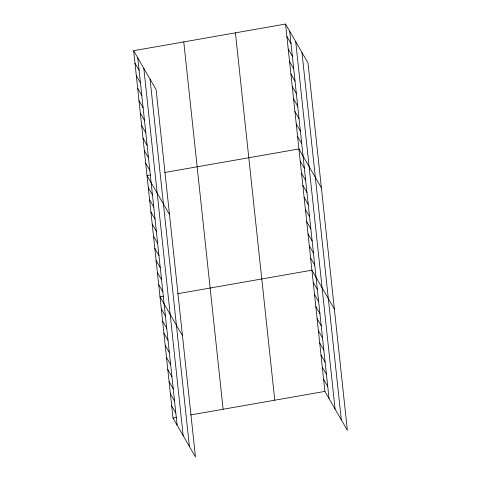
<?xml version="1.0" encoding="UTF-8"?>
<svg xmlns="http://www.w3.org/2000/svg" width="481" height="481" viewBox="0 0 481 481"><rect width="100%" height="100%" fill="white"/><g stroke="black" fill="none" stroke-linecap="round" stroke-linejoin="round"><path stroke-width="0.72" d="M133.64 50.703L156.103 89.604L195.454 456.95L172.992 418.049L133.64 50.703L285.546 24.05L308.008 62.951L347.36 430.297L324.897 391.396L285.546 24.05M150.703 174.952L147.018 175.601L169.48 214.502M164.712 172.499L298.929 148.948L321.386 187.849M163.69 296.176L160.005 296.825L182.467 335.726M177.699 293.717L311.916 270.172L334.373 309.073M172.992 418.049L176.677 417.4M190.686 414.941L324.897 391.396M286.886 36.538L291.017 43.693M288.227 49.032L292.352 56.181M289.562 61.52L293.693 68.669M290.903 74.008L295.027 81.163M292.238 86.496L296.368 93.651M293.578 98.99L297.703 106.139M294.913 111.478L299.044 118.633M296.254 123.966L300.385 131.121M297.589 136.46L301.719 143.609M300.228 161.069L304.359 168.224M301.527 173.19L305.657 180.345M302.826 185.311L306.956 192.466M304.124 197.438L308.255 204.587M305.423 209.56L309.554 216.709M306.722 221.681L310.852 228.836M308.02 233.802L312.145 240.957M309.319 245.923L313.444 253.078M310.618 258.044L314.742 265.199M313.215 282.293L317.34 289.442M314.514 294.414L318.638 301.569M315.813 306.535L319.937 313.69M317.111 318.656L321.236 325.811M318.41 330.784L322.535 337.933M319.709 342.905L323.833 350.054M321.001 355.026L325.132 362.181M322.3 367.147L326.431 374.302M323.599 379.268L327.729 386.423M134.975 63.191L139.105 70.346M136.315 75.685L140.446 82.834M137.65 88.173L141.781 95.328M138.991 100.661L143.122 107.816M140.332 113.149L144.456 120.304M141.667 125.643L145.797 132.792M143.007 138.131L147.132 145.286M144.342 150.619L148.473 157.774M145.683 163.113L149.807 170.262M148.316 187.722L152.447 194.877M149.615 199.843L153.746 206.998M150.914 211.965L155.044 219.12M152.212 224.092L156.343 231.241M153.511 236.213L157.642 243.362M154.81 248.334L158.94 255.489M156.109 260.455L160.239 267.61M157.407 272.577L161.538 279.732M158.706 284.704L162.837 291.853M161.303 308.946L165.434 316.101M162.602 321.067L166.733 328.222M163.901 333.189L168.031 340.344M165.199 345.31L169.33 352.465M166.498 357.437L170.629 364.586M167.797 369.558L171.927 376.707M169.096 381.68L173.226 388.834M170.394 393.801L174.525 400.956M171.693 405.922L175.824 413.077M301.96 52.477L341.312 419.817M295.725 41.679L335.077 409.024M289.676 31.205L329.028 398.545M235.419 32.846L274.771 400.186M183.772 41.907L223.118 409.253M150.048 79.131L189.4 446.47M143.819 68.332L183.171 435.678M137.77 57.858L177.122 425.198"/></g></svg>
